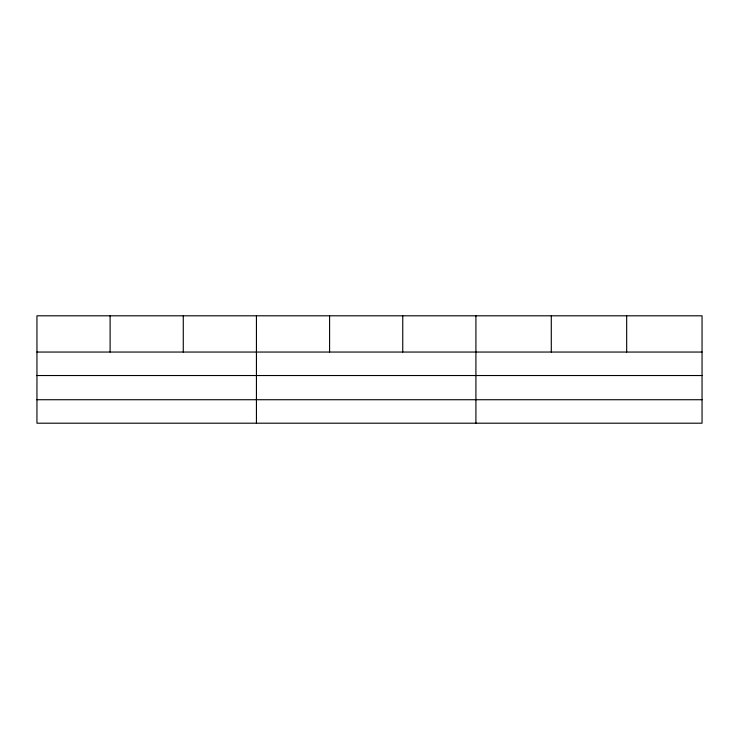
<?xml version="1.0" encoding="UTF-8"?>
<svg xmlns="http://www.w3.org/2000/svg" width="739" height="739" viewBox="0 0 739 739"><rect width="100%" height="100%" fill="white"/><g stroke="black" fill="none" stroke-linecap="round" stroke-linejoin="round"><path stroke-width="1.11" d="M702.05 375.532L702.05 315.802L36.95 315.802L36.95 423.198L702.05 423.198L702.05 375.532L36.95 375.532M36.95 352.05L702.05 352.05M36.95 399.725L702.05 399.725M626.672 315.802L626.672 352.05M551.294 315.802L551.294 352.05M475.916 315.802L475.916 423.198M402.755 315.802L402.755 352.05M329.594 315.802L329.594 352.05M256.433 315.802L256.433 423.198M183.272 315.802L183.272 352.05M110.111 315.802L110.111 352.05"/></g></svg>
